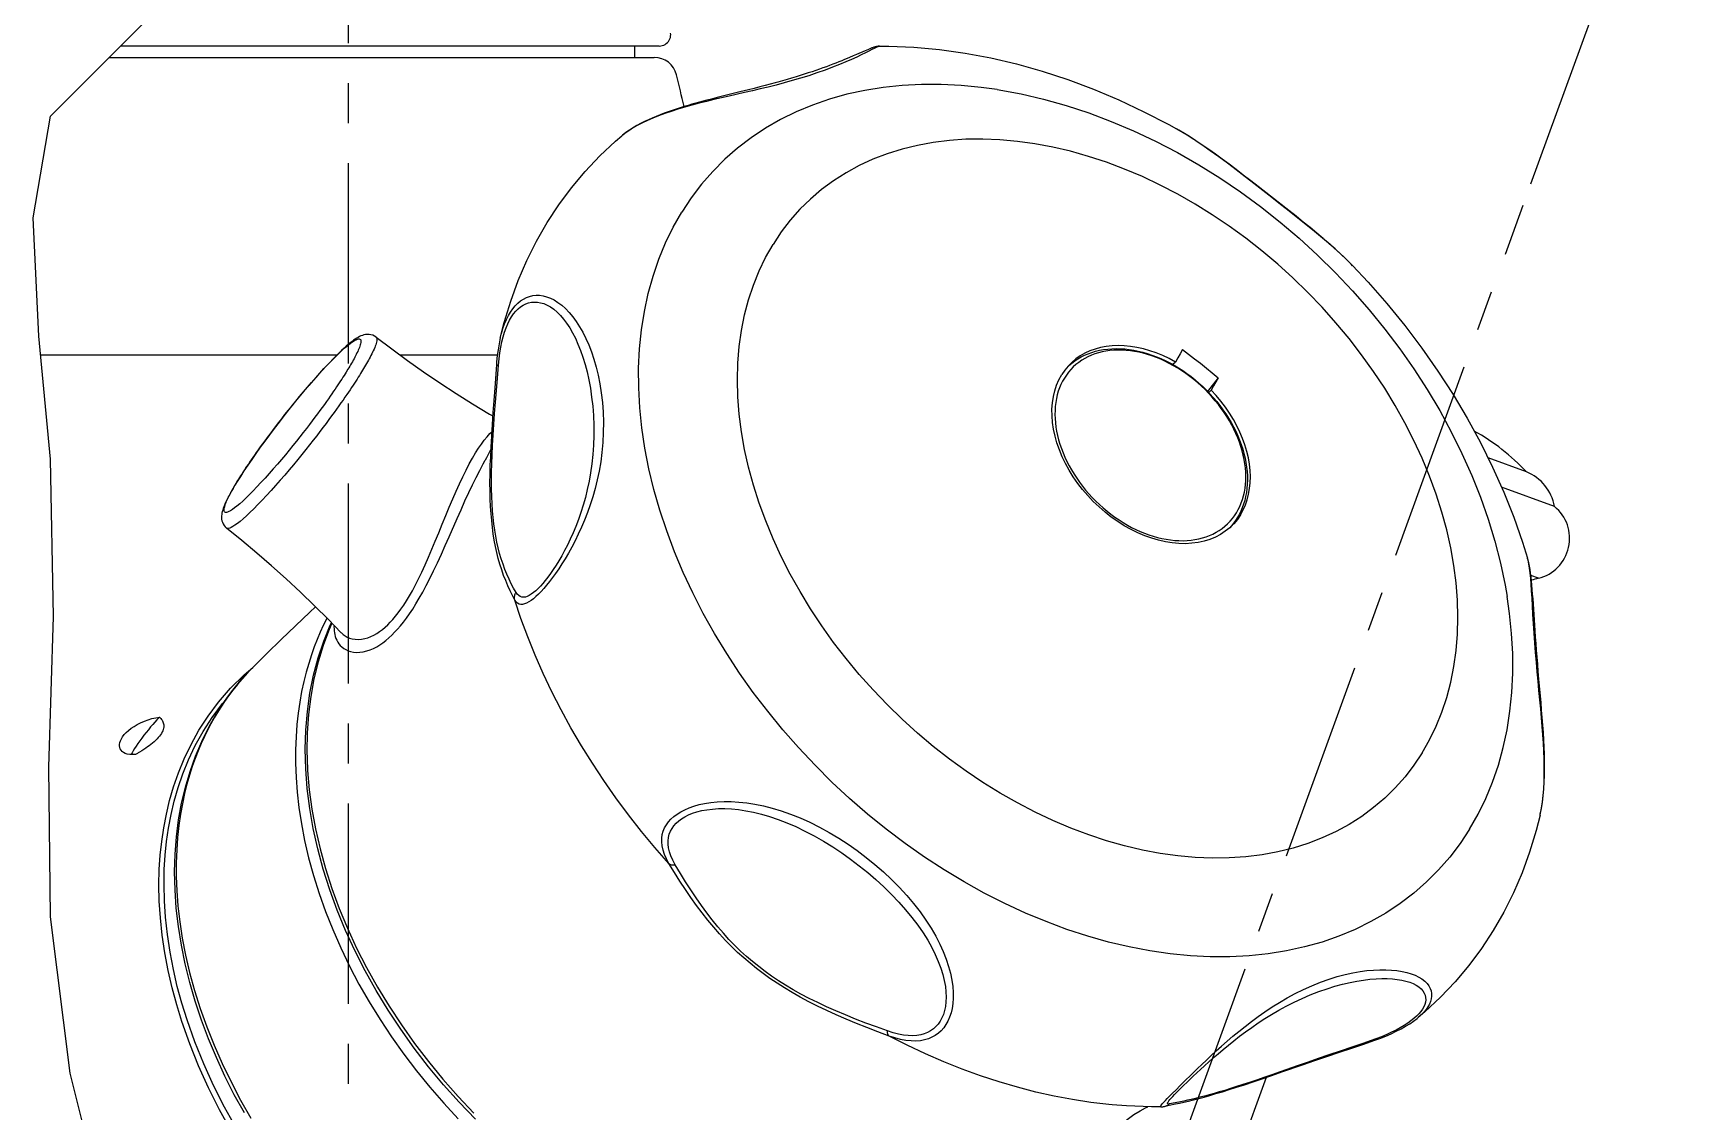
# Model space of a CAD drawing. Extents: x 30 to 624, y 450 to 870.
# Drawn here: x 511 to 583.3, y 635.8 to 683 of the extents above; entities that cross this region are included whole.
import ezdxf

# ---------------------------------------------------------------- set-up
doc = ezdxf.new("R2010")
doc.units = 0
doc.header["$LTSCALE"] = 7
doc.header["$MEASUREMENT"] = 0
doc.linetypes.add('CENTER', pattern=[2, 1.25, -0.25, 0.25, -0.25])
doc.layers.get('0').update_dxf_attribs({"color": 2, "linetype": 'CONTINUOUS'})
for name, color, linetype in [('CL', 1, 'CENTER'), ('D', 2, 'CONTINUOUS'), ('DIM', 2, 'CONTINUOUS')]:
    doc.layers.add(name, color=color, linetype=linetype)

msp = doc.modelspace()

# ---------------------------------------------------------------- linework, layer by layer
at = {"color": 7, "linetype": 'Continuous'}
for p, q in [((538.407, 682.397), (514.849, 682.397)), ((537.319, 682.397), (537.319, 681.897)), ((514.35, 681.897), (538.186, 681.897)), ((545.994, 681.599), (545.856, 681.546)), ((546.128, 681.651), (545.994, 681.599)), ((546.257, 681.702), (546.128, 681.651)), ((546.382, 681.752), (546.257, 681.702)), ((546.502, 681.801), (546.382, 681.752)), ((546.617, 681.849), (546.502, 681.801)), ((546.728, 681.895), (546.617, 681.849)), ((546.885, 681.962), (546.728, 681.895)), ((547.032, 682.025), (546.885, 681.962)), ((547.409, 682.19), (547.032, 682.025)), ((547.481, 682.221), (547.409, 682.19)), ((544.748, 681.161), (544.569, 681.104)), ((544.921, 681.217), (544.748, 681.161)), ((545.09, 681.273), (544.921, 681.217)), ((545.253, 681.329), (545.09, 681.273)), ((545.411, 681.384), (545.253, 681.329)), ((545.564, 681.439), (545.411, 681.384)), ((545.712, 681.493), (545.564, 681.439)), ((545.856, 681.546), (545.712, 681.493)), ((541.232, 680.216), (540.938, 680.142)), ((542.561, 680.546), (542.313, 680.484)), ((542.802, 680.607), (542.561, 680.546)), ((543.035, 680.668), (542.802, 680.607)), ((543.26, 680.727), (543.035, 680.668)), ((543.479, 680.786), (543.26, 680.727)), ((561.034, 678.766), (561.018, 678.774)), ((561.123, 678.715), (561.019, 678.774)), ((536.783, 678.483), (536.775, 678.476)), ((568.72, 672.796), (568.598, 672.921)), ((568.725, 672.792), (568.72, 672.796)), ((531.451, 669.627), (531.453, 669.635)), ((531.52, 669.469), (531.576, 669.687)), ((511.355, 668.897), (524.322, 668.897)), ((527.058, 668.897), (531.326, 668.897)), ((531.294, 668.591), (531.284, 668.464)), ((560.977, 668.58), (560.865, 668.467)), ((561.08, 668.762), (560.977, 668.58)), ((561.181, 668.942), (561.08, 668.762)), ((561.28, 669.121), (561.181, 668.942)), ((556.315, 668.431), (556.439, 668.535)), ((562.844, 667.896), (562.382, 667.296)), ((562.844, 667.896), (562.745, 667.718)), ((562.541, 667.355), (562.432, 667.245)), ((562.644, 667.537), (562.541, 667.355)), ((562.745, 667.718), (562.644, 667.537)), ((530.848, 664.387), (530.798, 664.295)), ((530.798, 664.295), (530.803, 664.304)), ((531.012, 664.067), (531.018, 664.276)), ((576.324, 663.776), (574.649, 664.385)), ((520.088, 663.582), (519.945, 663.353)), ((519.945, 663.353), (519.851, 663.198)), ((577.55, 662.265), (575.24, 663.106)), ((563.825, 661.905), (563.684, 661.699)), ((576.378, 659.996), (576.378, 659.997)), ((576.847, 659.123), (576.521, 659.242)), ((576.689, 657.079), (576.627, 658.014)), ((524.484, 656.757), (524.486, 656.755)), ((520.408, 654.991), (520.175, 654.735)), ((520.417, 655), (520.408, 654.991)), ((520.632, 655.221), (520.417, 655)), ((519.048, 653.212), (519.201, 653.455)), ((516.536, 653.036), (516.553, 653.052)), ((519.083, 653.257), (518.939, 653.016)), ((576.919, 648.773), (576.928, 648.813)), ((571.519, 639.978), (571.404, 639.875)), ((571.62, 640.081), (571.519, 639.978)), ((571.543, 639.881), (571.604, 639.931)), ((571.604, 639.931), (571.595, 639.924)), ((571.724, 640.039), (571.604, 639.931)), ((569.216, 638.759), (569.378, 638.813)), ((546.644, 586.975), (564.964, 637.31)), ((558.209, 636.105), (558.209, 636.105)), ((560.81, 636.163), (560.705, 636.142)), ((560.504, 636.036), (560.504, 636.037))]:
    msp.add_line(p, q, dxfattribs=at)
for points in [[(538.408, 682.397), (538.473, 682.401), (538.537, 682.414), (538.599, 682.435), (538.657, 682.464), (538.711, 682.5), (538.761, 682.543), (538.804, 682.592), (538.84, 682.646), (538.869, 682.704), (538.89, 682.766), (538.903, 682.83), (538.908, 682.895), (538.903, 682.963)], [(548.035, 682.386), (548.01, 682.382), (547.962, 682.365), (547.896, 682.335), (547.808, 682.293), (547.699, 682.239), (547.569, 682.173), (547.416, 682.097), (547.24, 682.011), (547.041, 681.916), (546.817, 681.814), (546.564, 681.704), (546.286, 681.586), (545.985, 681.466), (545.654, 681.344), (545.299, 681.219), (544.943, 681.098), (544.585, 680.987), (544.223, 680.882), (543.866, 680.783), (543.514, 680.69), (543.164, 680.603), (542.818, 680.519), (542.475, 680.438), (542.134, 680.36), (541.46, 680.207)], [(548.034, 682.386), (548.015, 682.386), (547.973, 682.383), (547.936, 682.378), (547.902, 682.372), (547.87, 682.365), (547.842, 682.357), (547.813, 682.349), (547.786, 682.34), (547.758, 682.331), (547.73, 682.321), (547.702, 682.311), (547.673, 682.3), (547.644, 682.288), (547.613, 682.276), (547.582, 682.263), (547.549, 682.25), (547.481, 682.221)], [(548.034, 682.386), (548.439, 682.385), (549.537, 682.343), (550.655, 682.244), (551.779, 682.09), (552.904, 681.881), (554.029, 681.619), (555.154, 681.303), (556.276, 680.935), (557.393, 680.515), (558.501, 680.045), (559.599, 679.526), (560.684, 678.96), (561.018, 678.774)], [(543.795, 680.874), (543.586, 680.815), (543.479, 680.786)], [(544.194, 680.989), (543.997, 680.932), (543.897, 680.903), (543.795, 680.874)], [(544.569, 681.104), (544.384, 681.047), (544.29, 681.018), (544.194, 680.989)], [(541.46, 680.207), (541.126, 680.13), (540.797, 680.053), (540.472, 679.974), (540.151, 679.893), (539.835, 679.81), (539.522, 679.723), (539.216, 679.633), (538.922, 679.539), (538.643, 679.444), (538.376, 679.346), (538.126, 679.246), (537.892, 679.145), (537.675, 679.042), (537.472, 678.938), (537.284, 678.832), (537.111, 678.724), (536.952, 678.614), (536.807, 678.502), (536.783, 678.483)], [(540.938, 680.142), (540.787, 680.104), (540.634, 680.065), (540.479, 680.024), (540.32, 679.982), (540.16, 679.939), (539.997, 679.894), (539.831, 679.847), (539.664, 679.798), (539.494, 679.748), (539.323, 679.695), (539.15, 679.64), (538.976, 679.582), (538.801, 679.522), (538.626, 679.458), (538.45, 679.392), (538.275, 679.322), (538.101, 679.249), (537.929, 679.172), (537.757, 679.092), (537.589, 679.006), (537.424, 678.917), (537.261, 678.821), (537.103, 678.72), (536.95, 678.613), (536.803, 678.499)], [(553.175, 680.491), (552.486, 680.587), (551.602, 680.673), (550.73, 680.716), (549.872, 680.716), (549.028, 680.673), (548.202, 680.587), (547.395, 680.458), (546.608, 680.286), (545.845, 680.072), (545.106, 679.816), (544.392, 679.519), (543.707, 679.182), (543.051, 678.804), (542.425, 678.388), (541.832, 677.934), (541.272, 677.444), (540.747, 676.917), (540.258, 676.356), (539.805, 675.761), (539.391, 675.135)], [(542.313, 680.484), (541.924, 680.387), (541.232, 680.216)], [(553.175, 680.491), (554.224, 680.299), (555.213, 680.069), (556.202, 679.792), (557.189, 679.47), (558.17, 679.102), (559.144, 678.69), (560.11, 678.235), (561.064, 677.737), (562.002, 677.201), (562.92, 676.628), (563.818, 676.02), (564.695, 675.377), (565.552, 674.7), (566.385, 673.99), (567.193, 673.25), (567.973, 672.482), (568.723, 671.686), (569.444, 670.867), (570.132, 670.023), (570.786, 669.158), (571.405, 668.275), (571.987, 667.374), (572.532, 666.458), (573.038, 665.528), (573.505, 664.582), (573.932, 663.625), (574.314, 662.665), (574.652, 661.704), (574.944, 660.743), (575.192, 659.781), (575.395, 658.821), (575.482, 658.329)], [(568.725, 672.792), (568.664, 672.854), (568.44, 673.077), (568.204, 673.302), (567.957, 673.527), (567.7, 673.754), (567.432, 673.984), (567.154, 674.218), (566.865, 674.457), (566.565, 674.701), (566.253, 674.952), (565.93, 675.209), (565.603, 675.468), (565.269, 675.731), (564.93, 675.995), (564.596, 676.255), (564.268, 676.509), (563.944, 676.757), (563.627, 676.997), (563.32, 677.228), (563.021, 677.449), (562.726, 677.662), (562.436, 677.868), (562.152, 678.064), (561.869, 678.253), (561.589, 678.434), (561.31, 678.605), (561.034, 678.766)], [(561.781, 678.308), (561.446, 678.522), (561.123, 678.715)], [(533.503, 674.678), (534.012, 675.455), (534.567, 676.201), (535.166, 676.915), (535.809, 677.593), (536.494, 678.235), (536.775, 678.476)], [(571.766, 651.495), (572.089, 652.063), (572.376, 652.657), (572.626, 653.276), (572.839, 653.918), (573.013, 654.582), (573.15, 655.265), (573.247, 655.967), (573.306, 656.685), (573.325, 657.418), (573.306, 658.164), (573.247, 658.922), (573.149, 659.688), (573.012, 660.461), (572.837, 661.24), (572.625, 662.022), (572.374, 662.806), (572.087, 663.589), (571.764, 664.37), (571.406, 665.146), (571.013, 665.916), (570.587, 666.678), (570.128, 667.43), (569.638, 668.17), (569.118, 668.896), (568.57, 669.606), (567.994, 670.299), (567.392, 670.973), (566.766, 671.626), (566.117, 672.256), (565.447, 672.863), (564.757, 673.444), (564.049, 673.998), (563.325, 674.524), (562.587, 675.02), (561.837, 675.486), (561.075, 675.919), (560.306, 676.319), (559.529, 676.686), (558.747, 677.017), (557.963, 677.312), (557.177, 677.571), (556.393, 677.793), (555.611, 677.977), (554.835, 678.122), (554.065, 678.229), (553.304, 678.298), (552.553, 678.327), (551.815, 678.317), (551.092, 678.268), (550.384, 678.181), (549.694, 678.054), (549.024, 677.889), (548.375, 677.687), (547.749, 677.446), (547.148, 677.169), (546.572, 676.856), (546.024, 676.507), (545.504, 676.123), (545.014, 675.706), (544.556, 675.257), (544.13, 674.776), (543.737, 674.265), (543.379, 673.724)], [(568.598, 672.921), (568.338, 673.174), (568.051, 673.438), (567.74, 673.712), (567.412, 673.992), (567.064, 674.28), (566.7, 674.576), (566.329, 674.873), (565.953, 675.171), (565.57, 675.473), (565.186, 675.775), (564.799, 676.077), (564.41, 676.38), (564.022, 676.679), (563.635, 676.976), (563.246, 677.27), (562.867, 677.551), (562.496, 677.819), (562.132, 678.073), (561.781, 678.308)], [(551.734, 645.85), (550.86, 646.377), (549.999, 646.938), (549.154, 647.532), (548.325, 648.159), (547.514, 648.816), (546.725, 649.502), (545.958, 650.216), (545.215, 650.955), (544.498, 651.719), (543.808, 652.505), (543.147, 653.312), (542.517, 654.138), (541.919, 654.981), (541.354, 655.839), (540.823, 656.71), (540.329, 657.592), (539.871, 658.484), (539.451, 659.382), (539.07, 660.286), (538.729, 661.193), (538.428, 662.101), (538.169, 663.008), (537.951, 663.911), (537.776, 664.81), (537.643, 665.701), (537.553, 666.584), (537.507, 667.455), (537.504, 668.313), (537.544, 669.156), (537.627, 669.981), (537.753, 670.788), (537.922, 671.575), (538.134, 672.338), (538.387, 673.078), (538.681, 673.792), (539.016, 674.478), (539.391, 675.135)], [(531.451, 669.627), (531.623, 670.31), (531.907, 671.244), (532.238, 672.15), (532.615, 673.025), (533.037, 673.868), (533.503, 674.678)], [(543.058, 661.631), (542.771, 662.414), (542.521, 663.198), (542.308, 663.98), (542.133, 664.759), (541.997, 665.532), (541.899, 666.298), (541.84, 667.055), (541.82, 667.801), (541.84, 668.534), (541.898, 669.253), (541.996, 669.955), (542.132, 670.638), (542.307, 671.302), (542.519, 671.944), (542.769, 672.563), (543.056, 673.157), (543.379, 673.724)], [(568.72, 672.796), (569.402, 672.07), (570.222, 671.136), (571.005, 670.176), (571.751, 669.192), (572.456, 668.186), (573.119, 667.161), (573.739, 666.118), (574.315, 665.059), (574.848, 663.983), (575.334, 662.894), (575.77, 661.801), (576.155, 660.707), (576.378, 659.997)], [(531.5, 669.82), (531.566, 670.041), (531.639, 670.245), (531.719, 670.434), (531.807, 670.607), (531.901, 670.767), (532.003, 670.911), (532.11, 671.04), (532.224, 671.154), (532.343, 671.252), (532.468, 671.334), (532.598, 671.401), (532.733, 671.451), (532.873, 671.484), (533.017, 671.5), (533.167, 671.499), (533.321, 671.478), (533.48, 671.437), (533.644, 671.377), (533.809, 671.294), (533.976, 671.189), (534.144, 671.061), (534.308, 670.913), (534.468, 670.746), (534.624, 670.559), (534.774, 670.352), (534.92, 670.125), (535.06, 669.879), (535.192, 669.614), (535.318, 669.329), (535.436, 669.025), (535.544, 668.703), (535.642, 668.361), (535.731, 668.001), (535.806, 667.625), (535.868, 667.229), (535.917, 666.815), (535.949, 666.391), (535.961, 665.951), (535.957, 665.498), (535.938, 665.055), (535.899, 664.63), (535.843, 664.213), (535.775, 663.81), (535.695, 663.422), (535.601, 663.047)], [(531.576, 669.687), (531.638, 669.89), (531.705, 670.078), (531.779, 670.251), (531.859, 670.409), (531.945, 670.555), (532.037, 670.686), (532.134, 670.802), (532.236, 670.905), (532.343, 670.993), (532.455, 671.065), (532.571, 671.123), (532.691, 671.166), (532.815, 671.193), (532.944, 671.204), (533.076, 671.199), (533.212, 671.175), (533.353, 671.133), (533.497, 671.071), (533.642, 670.989), (533.788, 670.885), (533.935, 670.761), (534.079, 670.617), (534.219, 670.455), (534.355, 670.273), (534.487, 670.073), (534.614, 669.854), (534.735, 669.616), (534.851, 669.36), (534.961, 669.084), (535.064, 668.79), (535.159, 668.478), (535.246, 668.148), (535.324, 667.8), (535.391, 667.434), (535.448, 667.05), (535.493, 666.65), (535.524, 666.238), (535.54, 665.81), (535.541, 665.372), (535.527, 664.944), (535.498, 664.532)], [(520.066, 663.535), (520.112, 663.608), (520.16, 663.683), (520.21, 663.76), (520.262, 663.841), (520.317, 663.924), (520.375, 664.011), (520.436, 664.102), (520.5, 664.197), (520.568, 664.297), (520.64, 664.401), (520.716, 664.51), (520.796, 664.624), (520.881, 664.743), (520.971, 664.869), (521.065, 665), (521.166, 665.138), (521.272, 665.282), (521.384, 665.432), (521.502, 665.589), (521.626, 665.753), (521.757, 665.923), (521.894, 666.1), (522.038, 666.283), (522.189, 666.473), (522.345, 666.667), (522.507, 666.866), (522.675, 667.069), (522.847, 667.274), (523.023, 667.481), (523.203, 667.689), (523.383, 667.893), (523.563, 668.094), (523.743, 668.29), (523.918, 668.476), (524.086, 668.65), (524.248, 668.814), (524.401, 668.963), (524.543, 669.095), (524.674, 669.213), (524.794, 669.314), (524.9, 669.398), (524.993, 669.465), (525.075, 669.518), (525.145, 669.556), (525.202, 669.58), (525.25, 669.593), (525.288, 669.594), (525.317, 669.585), (525.338, 669.568), (525.351, 669.543), (525.357, 669.51), (525.358, 669.472), (525.354, 669.43), (525.344, 669.382), (525.33, 669.331), (525.313, 669.278), (525.293, 669.221), (525.27, 669.162), (525.244, 669.103), (525.217, 669.041), (525.187, 668.979), (525.156, 668.916), (525.124, 668.852), (525.091, 668.788), (525.056, 668.724), (525.021, 668.659), (524.985, 668.594), (524.948, 668.529), (524.91, 668.464), (524.871, 668.399), (524.832, 668.333), (524.792, 668.266)], [(526.021, 669.67), (525.951, 669.716), (525.876, 669.751), (525.798, 669.774), (525.718, 669.786), (525.638, 669.788), (525.562, 669.78), (525.492, 669.766), (525.426, 669.745), (525.362, 669.72), (525.3, 669.691), (525.238, 669.658), (525.175, 669.62), (525.11, 669.577), (525.041, 669.529), (524.969, 669.475), (524.891, 669.413), (524.807, 669.344), (524.717, 669.266), (524.619, 669.179), (524.513, 669.081), (524.399, 668.972), (524.274, 668.85), (524.14, 668.715), (523.995, 668.565), (523.837, 668.398), (523.668, 668.215), (523.486, 668.015), (523.289, 667.793), (523.08, 667.552), (522.866, 667.302), (522.649, 667.043), (522.43, 666.777), (522.211, 666.506), (521.993, 666.232), (521.778, 665.955), (521.565, 665.678), (521.356, 665.401), (521.153, 665.126), (520.955, 664.854), (520.765, 664.587), (520.582, 664.325), (520.408, 664.069), (520.243, 663.821), (520.088, 663.582)], [(526.021, 669.67), (526.035, 669.657), (526.049, 669.629), (526.056, 669.594), (526.057, 669.552), (526.052, 669.504), (526.042, 669.452), (526.027, 669.396), (526.008, 669.336), (525.985, 669.274), (525.96, 669.209), (525.931, 669.143), (525.901, 669.075), (525.868, 669.007), (525.834, 668.937), (525.799, 668.867), (525.762, 668.796), (525.724, 668.725), (525.685, 668.654), (525.645, 668.582), (525.604, 668.51), (525.562, 668.439), (525.52, 668.366), (525.476, 668.293), (525.432, 668.22), (525.387, 668.146)], [(526.021, 669.67), (526.705, 669.154), (527.396, 668.65), (528.096, 668.157), (528.805, 667.676), (529.521, 667.207), (530.245, 666.75), (530.976, 666.306), (531.12, 666.221)], [(531.453, 669.635), (531.398, 669.37), (531.355, 669.118), (531.321, 668.858), (531.294, 668.591)], [(531.37, 668.437), (531.397, 668.718), (531.431, 668.984), (531.472, 669.235), (531.52, 669.469)], [(560.977, 668.58), (560.7, 668.728), (560.421, 668.86), (560.139, 668.975), (559.856, 669.073), (559.573, 669.154), (559.292, 669.217), (559.014, 669.262), (558.739, 669.289), (558.469, 669.297), (558.206, 669.287), (557.949, 669.259), (557.701, 669.212), (557.463, 669.148), (557.235, 669.065), (557.018, 668.965), (556.814, 668.849), (556.622, 668.715), (556.445, 668.566), (556.368, 668.491)], [(560.707, 668.519), (560.519, 668.612), (560.331, 668.698), (560.141, 668.775), (559.951, 668.845), (559.761, 668.906), (559.571, 668.96), (559.381, 669.005), (559.193, 669.041), (559.006, 669.069), (558.821, 669.089), (558.639, 669.099), (558.458, 669.102), (558.281, 669.095), (558.106, 669.08), (557.936, 669.056), (557.77, 669.024), (557.608, 668.983), (557.451, 668.934), (557.299, 668.876), (557.152, 668.811), (557.011, 668.737), (556.876, 668.655), (556.747, 668.566), (556.625, 668.469), (556.51, 668.365), (556.402, 668.254), (556.301, 668.137), (556.207, 668.012), (556.121, 667.881)], [(556.439, 668.535), (556.57, 668.633), (556.708, 668.722), (556.853, 668.805), (557.003, 668.879), (557.159, 668.945), (557.32, 669.002), (557.487, 669.052), (557.658, 669.092), (557.834, 669.124), (558.014, 669.147), (558.198, 669.161), (558.384, 669.166), (558.573, 669.162), (558.765, 669.15), (558.958, 669.128), (559.154, 669.097), (559.351, 669.057), (559.549, 669.009), (559.747, 668.952), (559.945, 668.886), (560.142, 668.812), (560.339, 668.73), (560.534, 668.64), (560.728, 668.542), (560.919, 668.436)], [(561.28, 669.121), (561.547, 668.925), (561.811, 668.726), (562.073, 668.524), (562.333, 668.318), (562.589, 668.109), (562.844, 667.896)], [(524.792, 668.266), (524.709, 668.132), (524.665, 668.061), (524.619, 667.989), (524.571, 667.914), (524.522, 667.837), (524.469, 667.756), (524.414, 667.672), (524.356, 667.585), (524.295, 667.494), (524.231, 667.399), (524.163, 667.3), (524.091, 667.196), (524.015, 667.087), (523.935, 666.973), (523.851, 666.853), (523.761, 666.728), (523.666, 666.596), (523.565, 666.459), (523.459, 666.315), (523.347, 666.165), (523.229, 666.008), (523.105, 665.844), (522.974, 665.673), (522.837, 665.497), (522.693, 665.313), (522.542, 665.124), (522.386, 664.93), (522.224, 664.731), (522.056, 664.528), (521.884, 664.323), (521.708, 664.116), (521.528, 663.908), (521.348, 663.703), (521.168, 663.503), (520.988, 663.307), (520.814, 663.121), (520.645, 662.946), (520.483, 662.783), (520.33, 662.634), (520.189, 662.501), (520.057, 662.384), (519.938, 662.283), (519.832, 662.199), (519.738, 662.131), (519.656, 662.078), (519.587, 662.04), (519.529, 662.016), (519.481, 662.004), (519.443, 662.002), (519.414, 662.012), (519.393, 662.029), (519.38, 662.054), (519.374, 662.086), (519.373, 662.124), (519.377, 662.167), (519.387, 662.215), (519.401, 662.265), (519.418, 662.319), (519.438, 662.376), (519.461, 662.434), (519.487, 662.494), (519.515, 662.556), (519.544, 662.618), (519.575, 662.681), (519.607, 662.744), (519.641, 662.809), (519.675, 662.873), (519.71, 662.937), (519.747, 663.002), (519.784, 663.067), (519.821, 663.132), (519.86, 663.198)], [(525.387, 668.146), (525.34, 668.071), (525.292, 667.994), (525.241, 667.913), (525.188, 667.831), (525.133, 667.745), (525.076, 667.656), (525.015, 667.564), (524.951, 667.468), (524.884, 667.367), (524.813, 667.262), (524.738, 667.153), (524.658, 667.038), (524.575, 666.918), (524.486, 666.792), (524.392, 666.659), (524.293, 666.521), (524.189, 666.376), (524.078, 666.224), (523.96, 666.065), (523.837, 665.899), (523.706, 665.726), (523.569, 665.545), (523.425, 665.357), (523.273, 665.162), (523.114, 664.959), (522.948, 664.751), (522.775, 664.536), (522.596, 664.316), (522.411, 664.092), (522.221, 663.866), (522.026, 663.637), (521.828, 663.408), (521.629, 663.182), (521.43, 662.96), (521.232, 662.744), (521.039, 662.539), (520.853, 662.345), (520.674, 662.165), (520.506, 662.001), (520.349, 661.854), (520.204, 661.724), (520.072, 661.613), (519.955, 661.521), (519.851, 661.446), (519.761, 661.388), (519.685, 661.346), (519.621, 661.319), (519.568, 661.305), (519.526, 661.304), (519.494, 661.314), (519.483, 661.321)], [(531.284, 668.464), (531.208, 667.451), (531.168, 666.902), (531.13, 666.368), (531.096, 665.85), (531.066, 665.344), (531.04, 664.852), (531.021, 664.374), (531.017, 664.271)], [(531.083, 664.127), (531.098, 664.529), (531.117, 664.95), (531.142, 665.389), (531.171, 665.848), (531.205, 666.326), (531.242, 666.824), (531.282, 667.342), (531.325, 667.88), (531.37, 668.437)], [(531.284, 668.464), (531.284, 668.463), (531.286, 668.459), (531.292, 668.456), (531.302, 668.452), (531.314, 668.449), (531.33, 668.445), (531.348, 668.441), (531.37, 668.437)], [(563.462, 661.443), (563.348, 661.336), (563.155, 661.18), (562.945, 661.043), (562.721, 660.925), (562.484, 660.826), (562.233, 660.748), (561.972, 660.691), (561.7, 660.654), (561.42, 660.638), (561.132, 660.643), (560.839, 660.669), (560.541, 660.717), (560.24, 660.785), (559.937, 660.873), (559.634, 660.981), (559.333, 661.109), (559.034, 661.256), (558.74, 661.42), (558.452, 661.602), (558.17, 661.8), (557.897, 662.014), (557.634, 662.242), (557.382, 662.484), (557.143, 662.737), (556.916, 663.002), (556.705, 663.275), (556.509, 663.558), (556.33, 663.847), (556.168, 664.141), (556.024, 664.44), (555.9, 664.741), (555.795, 665.043), (555.71, 665.345), (555.645, 665.645), (555.601, 665.941), (555.579, 666.233), (555.577, 666.519), (555.597, 666.797), (555.637, 667.067), (555.699, 667.326), (555.781, 667.573), (555.883, 667.808), (556.005, 668.029)], [(556.121, 667.881), (556.042, 667.745), (555.972, 667.602), (555.909, 667.454), (555.855, 667.301), (555.809, 667.142), (555.772, 666.979), (555.743, 666.812), (555.723, 666.641), (555.711, 666.466), (555.708, 666.287), (555.713, 666.106), (555.727, 665.923), (555.75, 665.738), (555.781, 665.551), (555.821, 665.364), (555.869, 665.175), (555.926, 664.985), (555.99, 664.796), (556.063, 664.607), (556.144, 664.418), (556.232, 664.231), (556.328, 664.045), (556.431, 663.861), (556.541, 663.679), (556.659, 663.5), (556.783, 663.323), (556.913, 663.15), (557.05, 662.98), (557.193, 662.814), (557.342, 662.653), (557.495, 662.497), (557.653, 662.346), (557.816, 662.2), (557.984, 662.059), (558.156, 661.925), (558.331, 661.796), (558.509, 661.675), (558.69, 661.56), (558.873, 661.453), (559.059, 661.352), (559.247, 661.259), (559.435, 661.173), (559.625, 661.096), (559.815, 661.026), (560.005, 660.964), (560.195, 660.911), (560.385, 660.866), (560.573, 660.829), (560.76, 660.801), (560.945, 660.782), (561.127, 660.771), (561.308, 660.769), (561.485, 660.776), (561.659, 660.791), (561.83, 660.815), (561.996, 660.847), (562.158, 660.888), (562.315, 660.937), (562.467, 660.994), (562.614, 661.06), (562.755, 661.134), (562.89, 661.215), (563.019, 661.305), (563.141, 661.401), (563.256, 661.505), (563.364, 661.616), (563.465, 661.734), (563.559, 661.858), (563.645, 661.989)], [(556.368, 668.491), (556.283, 668.401), (556.136, 668.222), (556.005, 668.029)], [(563.645, 661.989), (563.724, 662.126), (563.794, 662.269), (563.856, 662.417), (563.911, 662.57), (563.956, 662.728), (563.994, 662.891), (564.023, 663.059), (564.043, 663.23), (564.055, 663.405), (564.058, 663.583), (564.053, 663.764), (564.039, 663.948), (564.016, 664.133), (563.985, 664.319), (563.945, 664.507), (563.897, 664.696), (563.84, 664.885), (563.776, 665.075), (563.703, 665.264), (563.622, 665.452), (563.534, 665.64), (563.438, 665.826), (563.335, 666.01), (563.224, 666.192), (563.107, 666.371), (562.983, 666.547), (562.853, 666.721), (562.716, 666.89), (562.573, 667.056), (562.424, 667.218), (562.271, 667.374), (562.113, 667.525), (561.95, 667.671), (561.782, 667.811), (561.61, 667.946), (561.435, 668.074), (561.257, 668.196), (561.076, 668.31), (560.893, 668.418), (560.707, 668.519)], [(560.919, 668.436), (561.108, 668.323), (561.295, 668.203), (561.477, 668.076), (561.657, 667.943), (561.832, 667.803), (562.003, 667.658), (562.169, 667.506), (562.331, 667.349), (562.487, 667.187), (562.638, 667.02), (562.783, 666.849), (562.922, 666.673), (563.054, 666.494), (563.18, 666.311), (563.299, 666.125), (563.41, 665.937), (563.514, 665.746), (563.611, 665.554), (563.7, 665.359), (563.781, 665.163), (563.853, 664.967), (563.917, 664.771), (563.973, 664.574), (564.02, 664.378), (564.058, 664.183), (564.088, 663.989), (564.109, 663.797), (564.121, 663.607), (564.124, 663.419), (564.118, 663.234), (564.103, 663.052), (564.079, 662.874), (564.047, 662.701), (564.006, 662.531), (563.956, 662.367), (563.898, 662.207), (563.832, 662.052), (563.758, 661.904), (563.676, 661.761)], [(563.825, 661.905), (563.939, 662.112), (564.036, 662.33), (564.116, 662.559), (564.178, 662.799), (564.222, 663.048), (564.247, 663.305), (564.254, 663.569), (564.243, 663.839), (564.213, 664.113), (564.165, 664.392), (564.099, 664.673), (564.015, 664.955), (563.913, 665.237), (563.795, 665.518), (563.66, 665.797), (563.509, 666.072), (563.343, 666.343), (563.162, 666.607), (562.968, 666.865), (562.76, 667.114), (562.541, 667.355)], [(530.376, 664.611), (530.503, 664.81), (530.629, 664.995), (530.755, 665.164), (530.879, 665.316), (531, 665.452), (531.077, 665.528)], [(524.486, 656.755), (524.506, 656.735), (524.58, 656.669), (524.665, 656.609), (524.758, 656.557), (524.863, 656.513), (524.978, 656.48), (525.102, 656.46), (525.237, 656.454), (525.38, 656.464), (525.523, 656.489), (525.661, 656.528), (525.795, 656.58), (525.926, 656.642), (526.053, 656.714), (526.175, 656.795), (526.296, 656.884), (526.414, 656.982), (526.529, 657.087), (526.644, 657.203), (526.76, 657.329), (526.875, 657.464), (526.992, 657.613), (527.11, 657.775), (527.231, 657.95), (527.354, 658.143), (527.481, 658.354), (527.61, 658.582), (527.743, 658.832), (527.881, 659.105), (528.021, 659.398), (528.166, 659.711), (528.312, 660.043), (528.461, 660.392), (528.611, 660.751), (528.763, 661.119), (528.915, 661.495), (529.068, 661.866), (529.221, 662.232), (529.372, 662.592), (529.522, 662.936), (529.669, 663.26), (529.814, 663.567), (529.957, 663.857), (530.099, 664.127), (530.238, 664.379), (530.376, 664.611)], [(529.218, 660.944), (529.565, 661.736), (529.736, 662.123), (529.907, 662.504), (530.074, 662.868), (530.237, 663.212), (530.397, 663.538), (530.553, 663.844), (530.706, 664.131), (530.798, 664.295)], [(531.038, 664.799), (531.019, 664.748), (530.95, 664.589), (530.848, 664.387)], [(535.498, 664.532), (535.455, 664.129), (535.4, 663.741), (535.334, 663.368), (535.258, 663.008), (535.173, 662.661), (535.079, 662.326), (534.977, 662.002), (534.869, 661.692), (534.755, 661.394), (534.636, 661.108), (534.514, 660.836), (534.39, 660.578), (534.264, 660.333), (534.138, 660.104), (534.014, 659.89), (533.891, 659.692), (533.77, 659.507), (533.651, 659.336), (533.535, 659.179), (533.422, 659.034), (533.312, 658.902), (533.206, 658.783), (533.102, 658.677), (533.001, 658.582), (532.904, 658.5), (532.81, 658.431), (532.719, 658.375), (532.632, 658.333), (532.549, 658.306), (532.47, 658.295), (532.394, 658.3), (532.323, 658.324), (532.258, 658.367), (532.198, 658.429), (532.141, 658.51)], [(519.98, 663.397), (520.022, 663.465), (520.066, 663.535)], [(532.088, 658.171), (531.983, 658.375), (531.881, 658.583), (531.783, 658.799), (531.689, 659.022), (531.599, 659.253), (531.515, 659.491), (531.437, 659.738), (531.365, 659.993), (531.3, 660.253), (531.242, 660.518), (531.191, 660.789), (531.147, 661.067), (531.108, 661.351), (531.076, 661.644), (531.05, 661.948), (531.03, 662.264), (531.015, 662.591), (531.005, 662.935), (531.002, 663.295), (531.004, 663.672), (531.012, 664.067)], [(532.141, 658.51), (532.036, 658.695), (531.935, 658.889), (531.838, 659.09), (531.745, 659.298), (531.656, 659.514), (531.573, 659.737), (531.496, 659.97), (531.425, 660.21), (531.36, 660.457), (531.303, 660.708), (531.254, 660.966), (531.21, 661.231), (531.172, 661.504), (531.141, 661.784), (531.116, 662.077), (531.096, 662.381), (531.082, 662.697), (531.074, 663.029), (531.072, 663.378), (531.074, 663.743), (531.083, 664.127)], [(519.851, 663.198), (519.767, 663.055), (519.691, 662.923), (519.624, 662.801), (519.565, 662.69), (519.513, 662.587), (519.467, 662.492), (519.427, 662.405), (519.392, 662.323), (519.362, 662.247), (519.336, 662.176), (519.314, 662.108), (519.296, 662.042), (519.282, 661.978), (519.271, 661.914), (519.265, 661.849), (519.264, 661.782), (519.269, 661.714), (519.282, 661.643), (519.304, 661.571), (519.335, 661.501), (519.375, 661.436), (519.424, 661.375), (519.483, 661.321)], [(519.86, 663.198), (519.899, 663.264), (519.939, 663.33), (519.98, 663.397)], [(535.601, 663.047), (535.498, 662.685), (535.386, 662.334), (535.265, 661.995), (535.137, 661.667), (535.004, 661.353), (534.865, 661.051), (534.723, 660.762), (534.579, 660.487), (534.433, 660.227), (534.289, 659.981), (534.147, 659.752), (534.006, 659.539), (533.868, 659.339), (533.734, 659.153), (533.604, 658.983), (533.476, 658.825), (533.353, 658.681), (533.234, 658.549), (533.118, 658.431), (533.007, 658.325), (532.9, 658.232), (532.796, 658.154), (532.698, 658.088), (532.604, 658.037), (532.514, 658.002), (532.429, 657.983), (532.349, 657.981), (532.275, 657.999), (532.206, 658.037), (532.144, 658.094), (532.088, 658.171)], [(571.766, 651.495), (571.408, 650.955), (571.016, 650.444), (570.59, 649.963), (570.131, 649.513), (569.642, 649.096), (569.122, 648.713), (568.574, 648.364), (567.998, 648.051), (567.396, 647.774), (566.77, 647.533), (566.121, 647.33), (565.451, 647.166), (564.762, 647.039), (564.054, 646.951), (563.33, 646.903), (562.592, 646.893), (561.842, 646.922), (561.081, 646.99), (560.311, 647.098), (559.534, 647.243), (558.753, 647.427), (557.968, 647.649), (557.183, 647.908), (556.398, 648.203), (555.617, 648.534), (554.84, 648.901), (554.07, 649.301), (553.309, 649.734), (552.558, 650.2), (551.82, 650.696), (551.096, 651.222), (550.389, 651.776), (549.699, 652.357), (549.029, 652.964), (548.38, 653.594), (547.753, 654.247), (547.152, 654.921), (546.576, 655.614), (546.027, 656.324), (545.507, 657.05), (545.018, 657.79), (544.559, 658.542), (544.133, 659.304), (543.74, 660.074), (543.381, 660.85), (543.058, 661.631)], [(563.518, 661.532), (563.475, 661.477), (563.431, 661.424), (563.386, 661.372)], [(563.684, 661.699), (563.525, 661.509), (563.462, 661.443)], [(563.676, 661.761), (563.638, 661.702), (563.6, 661.644), (563.56, 661.587), (563.518, 661.532)], [(524.484, 656.757), (523.937, 657.318), (523.33, 657.921), (522.713, 658.514), (522.086, 659.097), (521.45, 659.669), (520.804, 660.23), (520.148, 660.781), (519.483, 661.321)], [(524.184, 657.065), (524.181, 656.996), (524.182, 656.913), (524.188, 656.829), (524.199, 656.745), (524.215, 656.661), (524.238, 656.578), (524.267, 656.495), (524.303, 656.414), (524.346, 656.336), (524.398, 656.261), (524.458, 656.188), (524.527, 656.121), (524.606, 656.06), (524.695, 656.004), (524.795, 655.958), (524.907, 655.922), (525.029, 655.896), (525.162, 655.884), (525.307, 655.89), (525.461, 655.911), (525.614, 655.946), (525.762, 655.996), (525.908, 656.06), (526.05, 656.133), (526.187, 656.216), (526.32, 656.308), (526.452, 656.409), (526.58, 656.517), (526.707, 656.634), (526.834, 656.762), (526.961, 656.899), (527.088, 657.047), (527.218, 657.208), (527.35, 657.383), (527.484, 657.572), (527.622, 657.779), (527.764, 658.005), (527.91, 658.25), (528.06, 658.516), (528.215, 658.807), (528.376, 659.119), (528.539, 659.451), (528.705, 659.804), (528.876, 660.174), (529.046, 660.554), (529.218, 660.944)], [(576.627, 658.014), (576.612, 658.228), (576.597, 658.434), (576.582, 658.633), (576.565, 658.823), (576.548, 659.006), (576.529, 659.181), (576.508, 659.347), (576.484, 659.506), (576.458, 659.657), (576.429, 659.8), (576.395, 659.936), (576.378, 659.996)], [(576.928, 648.813), (576.979, 649.065), (577.021, 649.333), (577.055, 649.616), (577.081, 649.915), (577.098, 650.229), (577.106, 650.551), (577.107, 650.88), (577.101, 651.217), (577.088, 651.563), (577.069, 651.917), (577.045, 652.28), (577.017, 652.65), (576.985, 653.029), (576.949, 653.416), (576.912, 653.81), (576.873, 654.211), (576.833, 654.62), (576.795, 655.034), (576.758, 655.454), (576.721, 655.881), (576.689, 656.304), (576.66, 656.728), (576.633, 657.15), (576.609, 657.548), (576.589, 657.915), (576.571, 658.257), (576.552, 658.573), (576.533, 658.861), (576.514, 659.122), (576.491, 659.358), (576.465, 659.57), (576.435, 659.757), (576.399, 659.92), (576.378, 659.996)], [(532.088, 658.171), (532.081, 658.209), (532.078, 658.247), (532.077, 658.286), (532.08, 658.324), (532.086, 658.363), (532.095, 658.401), (532.107, 658.438), (532.123, 658.474), (532.141, 658.51)], [(520.632, 655.221), (521.249, 655.834), (521.871, 656.441), (522.497, 657.043), (523.128, 657.64), (523.378, 657.873)], [(538.825, 646.648), (538.215, 647.347), (537.625, 648.06), (537.055, 648.787), (536.507, 649.526), (535.981, 650.276), (535.478, 651.037), (534.999, 651.806), (534.544, 652.585), (534.114, 653.37), (533.71, 654.161), (533.332, 654.958), (532.98, 655.758), (532.655, 656.561), (532.358, 657.366), (532.088, 658.171)], [(573.84, 648.159), (574.215, 648.816), (574.551, 649.502), (574.845, 650.216), (575.098, 650.955), (575.31, 651.719), (575.479, 652.505), (575.605, 653.312), (575.688, 654.138), (575.728, 654.981), (575.725, 655.839), (575.678, 656.71), (575.589, 657.592), (575.482, 658.329)], [(523.872, 657.382), (523.852, 657.343), (523.713, 657.062), (523.578, 656.767), (523.445, 656.454), (523.316, 656.123), (523.192, 655.774), (523.074, 655.406), (522.963, 655.016), (522.86, 654.606), (522.767, 654.172), (522.684, 653.715), (522.615, 653.234), (522.56, 652.726), (522.521, 652.192), (522.5, 651.63), (522.5, 651.041), (522.524, 650.421), (522.572, 649.773), (522.649, 649.096), (522.757, 648.389), (522.898, 647.655), (523.072, 646.903), (523.282, 646.133), (523.529, 645.348), (523.81, 644.556), (524.125, 643.762), (524.476, 642.965), (524.859, 642.172), (525.274, 641.383), (525.721, 640.601), (526.197, 639.829), (526.702, 639.069), (527.235, 638.322), (527.794, 637.59), (528.377, 636.874), (528.985, 636.176), (529.615, 635.496)], [(524.092, 657.159), (523.97, 656.888), (523.706, 656.191), (523.483, 655.469), (523.302, 654.724), (523.163, 653.958), (523.065, 653.173), (523.011, 652.37)], [(523.016, 653.305), (523.13, 654.105), (523.287, 654.884), (523.487, 655.641), (523.731, 656.373), (524.018, 657.079), (524.068, 657.184)], [(576.873, 654.709), (576.845, 655.043), (576.817, 655.367), (576.792, 655.68), (576.768, 655.985), (576.745, 656.277), (576.725, 656.555), (576.706, 656.822), (576.689, 657.079)], [(518.672, 653.096), (519.129, 653.708), (519.655, 654.314), (520.25, 654.902), (520.631, 655.223)], [(519.201, 653.455), (519.361, 653.693), (519.526, 653.926), (519.696, 654.154), (519.873, 654.378), (520.054, 654.596), (520.241, 654.81), (520.434, 655.018), (520.632, 655.221)], [(520.175, 654.735), (519.958, 654.481), (519.757, 654.23), (519.57, 653.981), (519.395, 653.736), (519.233, 653.494), (519.083, 653.257)], [(576.921, 648.781), (576.98, 649.072), (577.024, 649.346), (577.059, 649.628), (577.085, 649.916), (577.103, 650.209), (577.114, 650.508), (577.119, 650.811), (577.117, 651.119), (577.11, 651.43), (577.099, 651.744), (577.083, 652.062), (577.064, 652.383), (577.042, 652.707), (577.017, 653.034), (576.99, 653.365), (576.962, 653.7), (576.873, 654.709)], [(518.847, 653.039), (519.3, 653.643), (519.432, 653.794)], [(514.937, 651.537), (514.917, 651.554), (514.869, 651.606), (514.834, 651.663), (514.812, 651.725), (514.801, 651.792), (514.801, 651.862), (514.815, 651.938), (514.842, 652.02), (514.882, 652.106), (514.938, 652.196), (515.009, 652.288), (515.095, 652.381), (515.196, 652.474), (515.311, 652.565), (515.437, 652.651), (515.576, 652.734), (515.727, 652.811), (515.888, 652.881), (516.053, 652.942), (516.219, 652.992), (516.386, 653.03), (516.553, 653.052)], [(516.258, 652.735), (516.162, 652.623), (516.064, 652.505), (515.966, 652.383), (515.87, 652.259), (515.776, 652.135), (515.686, 652.013)], [(516.52, 653.019), (516.438, 652.935), (516.35, 652.84), (516.258, 652.735)], [(516.52, 653.019), (516.525, 653.025), (516.536, 653.036)], [(517.527, 639.747), (517.303, 640.476), (517.104, 641.218), (516.931, 641.971), (516.784, 642.742), (516.669, 643.521), (516.589, 644.279), (516.542, 645.009), (516.527, 645.716), (516.542, 646.391), (516.583, 647.022), (516.647, 647.621), (516.736, 648.218), (516.851, 648.813), (516.993, 649.403), (517.167, 650.004), (517.38, 650.618), (517.632, 651.236), (517.929, 651.859), (518.274, 652.48), (518.672, 653.096)], [(516.553, 653.052), (516.583, 653.021), (516.612, 652.989), (516.639, 652.956), (516.663, 652.922), (516.684, 652.885), (516.703, 652.847), (516.718, 652.807), (516.729, 652.765), (516.737, 652.721), (516.74, 652.674), (516.738, 652.624), (516.734, 652.598)], [(517.756, 639.818), (517.529, 640.541), (517.33, 641.274), (517.159, 642.016), (517.015, 642.779), (516.898, 643.551), (516.814, 644.301), (516.766, 645.023), (516.75, 645.723), (516.761, 646.392), (516.797, 647.018), (516.859, 647.612), (516.947, 648.202), (517.058, 648.792), (517.195, 649.378), (517.369, 649.971), (517.578, 650.579), (517.823, 651.194), (518.117, 651.809), (518.458, 652.424), (518.847, 653.039)], [(520.261, 635.746), (519.821, 636.546), (519.412, 637.354), (519.036, 638.168), (518.694, 638.987), (518.385, 639.809), (518.112, 640.632), (517.874, 641.454), (517.672, 642.274), (517.507, 643.09), (517.378, 643.901), (517.286, 644.705), (517.231, 645.5), (517.213, 646.285), (517.233, 647.058), (517.29, 647.816), (517.384, 648.56), (517.514, 649.286), (517.682, 649.994), (517.885, 650.682), (518.124, 651.35), (518.398, 651.995), (518.706, 652.616), (519.048, 653.212)], [(518.939, 653.016), (518.795, 652.76), (518.653, 652.49), (518.512, 652.205), (518.375, 651.905), (518.24, 651.587), (518.109, 651.251), (517.983, 650.897), (517.863, 650.523), (517.75, 650.127), (517.646, 649.71), (517.551, 649.269), (517.468, 648.804), (517.397, 648.314), (517.342, 647.798), (517.303, 647.255), (517.282, 646.685), (517.283, 646.085), (517.307, 645.456), (517.358, 644.798), (517.436, 644.111), (517.546, 643.394), (517.69, 642.65), (517.868, 641.887), (518.082, 641.108), (518.332, 640.312), (518.617, 639.512), (518.937, 638.709), (519.292, 637.904), (519.679, 637.103), (520.098, 636.308), (520.55, 635.519)], [(530.37, 635.475), (529.657, 636.217), (528.973, 636.983), (528.318, 637.771), (527.694, 638.578), (527.103, 639.404), (526.546, 640.245), (526.025, 641.1), (525.541, 641.967), (525.095, 642.844), (524.688, 643.728), (524.321, 644.617), (523.995, 645.509), (523.711, 646.402), (523.47, 647.293), (523.273, 648.18), (523.119, 649.062), (523.009, 649.935), (522.944, 650.799), (522.924, 651.65), (522.948, 652.486), (523.016, 653.305)], [(515.686, 652.013), (515.603, 651.894), (515.526, 651.782), (515.458, 651.676), (515.399, 651.58), (515.35, 651.495), (515.312, 651.422), (515.311, 651.417)], [(516.734, 652.598), (516.73, 652.572), (516.716, 652.519), (516.696, 652.462), (516.669, 652.404), (516.636, 652.345), (516.596, 652.283), (516.55, 652.222), (516.499, 652.161), (516.443, 652.1), (516.382, 652.039), (516.318, 651.98), (516.251, 651.921), (516.179, 651.863), (516.105, 651.805), (516.028, 651.748), (515.946, 651.691), (515.861, 651.634), (515.773, 651.577), (515.681, 651.521)], [(523.011, 652.37), (522.998, 651.552), (523.01, 651.241)], [(515.054, 651.47), (514.979, 651.508), (514.937, 651.537)], [(515.507, 651.418), (515.37, 651.414), (515.25, 651.421), (515.144, 651.44), (515.054, 651.47)], [(515.681, 651.521), (515.652, 651.503), (515.623, 651.486), (515.594, 651.469), (515.565, 651.452), (515.536, 651.435), (515.507, 651.418)], [(523.01, 651.241), (523.029, 650.721), (523.102, 649.877), (523.217, 649.025), (523.374, 648.165), (523.573, 647.299), (523.813, 646.43), (524.093, 645.559), (524.414, 644.689), (524.774, 643.821), (525.172, 642.958), (525.608, 642.102), (526.08, 641.254), (526.587, 640.418), (527.129, 639.594), (527.703, 638.785), (528.308, 637.993), (528.943, 637.22), (529.607, 636.467), (530.298, 635.737)], [(538.825, 646.648), (538.717, 646.852), (538.632, 647.049), (538.569, 647.239), (538.529, 647.421), (538.512, 647.595), (538.515, 647.761), (538.537, 647.919), (538.579, 648.068), (538.638, 648.211), (538.714, 648.346), (538.807, 648.474), (538.917, 648.595), (539.042, 648.709), (539.183, 648.816), (539.342, 648.915), (539.517, 649.006), (539.708, 649.089), (539.917, 649.163), (540.145, 649.227), (540.389, 649.281), (540.653, 649.322), (540.936, 649.35), (541.236, 649.364), (541.553, 649.361), (541.885, 649.342), (542.232, 649.305), (542.591, 649.248), (542.962, 649.172), (543.345, 649.076), (543.738, 648.957), (544.146, 648.813), (544.564, 648.647), (544.984, 648.46), (545.407, 648.248), (545.834, 648.015), (546.252, 647.766), (546.661, 647.5), (547.063, 647.218), (547.454, 646.923), (547.834, 646.614), (548.204, 646.292), (548.558, 645.959), (548.899, 645.614), (549.225, 645.258), (549.529, 644.901), (549.808, 644.541), (550.064, 644.179), (550.295, 643.822), (550.497, 643.475)], [(539.103, 646.6), (538.999, 646.796), (538.915, 646.983), (538.852, 647.162), (538.811, 647.333), (538.792, 647.496), (538.791, 647.651), (538.808, 647.798), (538.843, 647.936), (538.895, 648.067), (538.962, 648.191), (539.045, 648.307), (539.143, 648.417), (539.256, 648.519), (539.384, 648.614), (539.528, 648.7), (539.687, 648.78), (539.862, 648.851), (540.053, 648.913), (540.261, 648.965), (540.486, 649.007), (540.728, 649.036), (540.988, 649.052), (541.266, 649.055), (541.559, 649.041), (541.866, 649.011), (542.189, 648.964), (542.524, 648.898), (542.87, 648.813), (543.229, 648.709), (543.599, 648.584), (543.983, 648.436), (544.378, 648.265), (544.777, 648.075), (545.18, 647.863), (545.587, 647.63), (545.988, 647.383), (546.382, 647.122), (546.77, 646.846), (547.149, 646.558), (547.518, 646.26), (547.878, 645.95), (548.224, 645.631), (548.559, 645.303), (548.879, 644.966), (549.178, 644.628), (549.454, 644.29), (549.71, 643.951), (549.939, 643.619), (550.142, 643.296), (550.32, 642.98)], [(576.919, 648.773), (576.747, 648.09), (576.464, 647.156), (576.133, 646.25), (575.755, 645.375), (575.333, 644.532), (574.867, 643.722)], [(573.84, 648.159), (573.426, 647.532), (572.974, 646.938), (572.485, 646.377), (571.96, 645.85), (571.4, 645.359), (570.807, 644.905), (570.181, 644.489), (569.525, 644.112), (568.84, 643.775), (568.126, 643.478), (567.387, 643.222), (566.623, 643.008), (565.837, 642.836), (565.03, 642.707), (564.204, 642.621), (563.36, 642.577), (562.501, 642.577), (561.629, 642.621), (560.746, 642.707), (559.853, 642.836), (558.953, 643.008), (558.048, 643.222), (557.139, 643.478), (556.229, 643.775), (555.32, 644.112), (554.414, 644.489), (553.513, 644.905), (552.619, 645.359), (551.734, 645.85)], [(548.451, 639.11), (547.961, 639.294), (547.485, 639.478), (547.025, 639.662), (546.578, 639.847), (546.145, 640.035), (545.727, 640.225), (545.326, 640.417), (544.939, 640.613), (544.569, 640.81), (544.217, 641.01), (543.88, 641.213), (543.556, 641.419), (543.246, 641.628), (542.948, 641.842), (542.658, 642.063), (542.376, 642.29), (542.102, 642.525), (541.832, 642.77), (541.566, 643.026), (541.304, 643.293), (541.045, 643.573), (540.788, 643.867), (540.533, 644.173), (540.282, 644.492), (540.034, 644.823), (539.788, 645.167), (539.545, 645.521), (539.304, 645.886), (539.065, 646.261), (538.825, 646.648)], [(538.825, 646.648), (538.849, 646.633), (538.874, 646.62), (538.902, 646.61), (538.932, 646.602), (538.964, 646.597), (538.997, 646.594), (539.031, 646.593), (539.067, 646.595), (539.103, 646.6)], [(548.383, 639.333), (547.904, 639.506), (547.439, 639.68), (546.988, 639.855), (546.552, 640.031), (546.13, 640.208), (545.724, 640.388), (545.333, 640.571), (544.958, 640.756), (544.599, 640.945), (544.257, 641.135), (543.931, 641.328), (543.618, 641.526), (543.318, 641.727), (543.032, 641.932), (542.753, 642.144), (542.481, 642.363), (542.218, 642.589), (541.96, 642.826), (541.705, 643.074), (541.454, 643.332), (541.207, 643.603), (540.962, 643.888), (540.72, 644.186), (540.481, 644.496), (540.246, 644.818), (540.014, 645.153), (539.783, 645.498), (539.555, 645.855), (539.328, 646.223), (539.103, 646.6)], [(550.497, 643.475), (550.673, 643.134), (550.825, 642.8), (550.954, 642.475), (551.059, 642.158), (551.141, 641.853), (551.202, 641.56), (551.24, 641.28), (551.26, 641.016), (551.261, 640.768), (551.244, 640.536), (551.211, 640.319), (551.164, 640.118), (551.102, 639.934), (551.028, 639.764), (550.941, 639.609), (550.842, 639.469), (550.731, 639.343), (550.609, 639.232), (550.476, 639.136), (550.33, 639.055), (550.172, 638.99), (550.003, 638.94), (549.821, 638.908), (549.625, 638.893), (549.416, 638.896), (549.194, 638.919), (548.959, 638.962), (548.711, 639.026), (548.451, 639.11)], [(574.867, 643.722), (574.358, 642.945), (573.803, 642.199), (573.204, 641.485), (572.561, 640.807), (571.876, 640.165), (571.595, 639.924)], [(550.32, 642.98), (550.474, 642.673), (550.606, 642.373), (550.716, 642.081), (550.804, 641.802), (550.87, 641.534), (550.915, 641.278), (550.943, 641.037), (550.952, 640.811), (550.943, 640.6), (550.92, 640.403), (550.882, 640.221), (550.831, 640.054), (550.767, 639.9), (550.691, 639.76), (550.603, 639.633), (550.504, 639.521), (550.393, 639.421), (550.271, 639.335), (550.138, 639.263), (549.994, 639.205), (549.837, 639.161), (549.668, 639.133), (549.486, 639.122), (549.291, 639.127), (549.084, 639.15), (548.863, 639.193), (548.63, 639.254), (548.383, 639.333)], [(561.16, 636.921), (561.443, 637.203), (561.599, 637.356), (561.766, 637.519), (561.943, 637.69), (562.13, 637.871), (562.329, 638.059), (562.54, 638.256), (562.762, 638.46), (562.994, 638.669), (563.236, 638.882), (563.488, 639.099), (563.75, 639.316), (564.021, 639.533), (564.302, 639.751), (564.592, 639.964), (564.892, 640.175), (565.203, 640.383), (565.525, 640.583), (565.862, 640.779), (566.212, 640.969), (566.57, 641.146), (566.943, 641.311), (567.325, 641.464), (567.696, 641.598), (568.052, 641.708), (568.4, 641.799), (568.732, 641.873), (569.048, 641.93), (569.35, 641.969), (569.64, 641.995), (569.916, 642.009), (570.178, 642.008), (570.428, 641.996), (570.664, 641.972), (570.886, 641.936), (571.093, 641.89), (571.284, 641.834)], [(571.284, 641.834), (571.459, 641.767), (571.616, 641.691), (571.757, 641.605), (571.879, 641.51), (571.981, 641.41), (572.061, 641.304), (572.119, 641.193), (572.159, 641.081), (572.179, 640.967), (572.179, 640.851), (572.163, 640.735), (572.13, 640.619), (572.08, 640.502), (572.014, 640.386), (571.933, 640.27), (571.836, 640.154), (571.724, 640.039)], [(560.705, 636.142), (560.664, 636.137), (560.639, 636.143), (560.629, 636.159), (560.636, 636.186), (560.657, 636.224), (560.691, 636.272), (560.737, 636.329), (560.794, 636.395), (560.862, 636.47), (560.94, 636.553), (561.028, 636.644), (561.125, 636.743), (561.232, 636.849), (561.347, 636.963), (561.472, 637.085), (561.607, 637.215), (561.751, 637.353), (561.905, 637.498), (562.07, 637.651), (562.245, 637.812), (562.431, 637.98), (562.63, 638.156), (562.84, 638.338), (563.06, 638.524), (563.29, 638.714), (563.531, 638.907), (563.782, 639.101), (564.042, 639.296), (564.312, 639.49), (564.592, 639.682), (564.882, 639.871), (565.183, 640.058), (565.496, 640.24), (565.823, 640.419), (566.163, 640.592), (566.512, 640.755), (566.874, 640.91), (567.245, 641.054), (567.606, 641.18), (567.952, 641.287), (568.288, 641.378), (568.61, 641.453), (568.915, 641.513), (569.206, 641.559), (569.483, 641.592)], [(569.483, 641.592), (569.749, 641.613), (570.001, 641.623), (570.239, 641.622), (570.465, 641.61), (570.677, 641.588), (570.874, 641.556), (571.057, 641.514), (571.223, 641.463), (571.374, 641.403), (571.508, 641.334), (571.625, 641.257), (571.723, 641.173), (571.8, 641.085), (571.857, 640.991), (571.897, 640.895), (571.918, 640.797), (571.921, 640.697), (571.909, 640.596), (571.881, 640.494), (571.838, 640.391), (571.78, 640.288), (571.708, 640.185), (571.62, 640.081)], [(532.254, 623.471), (531.29, 623.94), (530.339, 624.453), (529.402, 625.008), (528.482, 625.604), (527.582, 626.238), (526.711, 626.903), (525.874, 627.593), (525.069, 628.308), (524.292, 629.051), (523.546, 629.817), (522.832, 630.606), (522.145, 631.422), (521.488, 632.264), (520.863, 633.13), (520.269, 634.021), (519.705, 634.943), (519.179, 635.887), (518.696, 636.844), (518.259, 637.806), (517.87, 638.775), (517.527, 639.747)], [(532.367, 623.714), (531.408, 624.181), (530.467, 624.688), (529.543, 625.234), (528.632, 625.824), (527.738, 626.453), (526.874, 627.11), (526.044, 627.792), (525.245, 628.501), (524.475, 629.235), (523.735, 629.993), (523.025, 630.775), (522.345, 631.582), (521.693, 632.415), (521.071, 633.272), (520.482, 634.155), (519.924, 635.066), (519.399, 636.003), (518.918, 636.948), (518.486, 637.896), (518.099, 638.853), (517.756, 639.818)], [(571.404, 639.875), (571.276, 639.772), (571.133, 639.671), (570.977, 639.57), (570.808, 639.471), (570.625, 639.373), (570.426, 639.275), (570.213, 639.178), (569.986, 639.082), (569.743, 638.988), (569.486, 638.895), (569.214, 638.802)], [(569.378, 638.813), (569.655, 638.909), (569.92, 639.008), (570.172, 639.11), (570.41, 639.213), (570.635, 639.319), (570.846, 639.428), (571.042, 639.538), (571.224, 639.651), (571.391, 639.765), (571.543, 639.881)], [(548.451, 639.11), (548.437, 639.125), (548.425, 639.142), (548.413, 639.162), (548.404, 639.185), (548.396, 639.211), (548.39, 639.238), (548.386, 639.268), (548.384, 639.3), (548.383, 639.333)], [(558.209, 636.105), (558.058, 636.12), (557.271, 636.211), (556.478, 636.333), (555.679, 636.483), (554.877, 636.663), (554.072, 636.871), (553.265, 637.108), (552.458, 637.374), (551.651, 637.667), (550.846, 637.988), (550.044, 638.335), (549.245, 638.71), (548.451, 639.11)], [(565.636, 637.541), (566.574, 637.867), (567.069, 638.038), (567.593, 638.217), (568.149, 638.406), (568.734, 638.601), (569.216, 638.759)], [(569.214, 638.802), (568.684, 638.625), (568.175, 638.453), (567.687, 638.287), (567.22, 638.125), (566.775, 637.97), (566.349, 637.821)], [(569.216, 638.759), (569.218, 638.761), (569.218, 638.767), (569.218, 638.776), (569.217, 638.787), (569.214, 638.802)], [(560.7, 636.081), (560.986, 636.142), (561.158, 636.179), (561.346, 636.221), (561.549, 636.268), (561.768, 636.322), (561.999, 636.381), (562.237, 636.445), (562.483, 636.514), (562.746, 636.591), (563.027, 636.675), (563.324, 636.767), (563.647, 636.87), (563.998, 636.984), (564.374, 637.11), (564.774, 637.245), (565.195, 637.389), (565.636, 637.541)], [(566.349, 637.821), (565.56, 637.545), (565.195, 637.418), (564.848, 637.299), (564.521, 637.188), (564.211, 637.083), (563.918, 636.986), (563.643, 636.897), (563.38, 636.814), (563.131, 636.736), (562.894, 636.665), (562.667, 636.599), (562.45, 636.538), (562.242, 636.482), (562.043, 636.431), (561.852, 636.384), (561.67, 636.341), (561.499, 636.303), (561.34, 636.269), (561.192, 636.239), (560.81, 636.163)], [(560.806, 636.566), (561.033, 636.794), (561.16, 636.921)], [(560.336, 636.014), (559.931, 636.015), (558.834, 636.057), (558.209, 636.105)], [(560.338, 636.014), (560.325, 636.018), (560.323, 636.035), (560.339, 636.064), (560.371, 636.105), (560.415, 636.157), (560.471, 636.219)], [(560.471, 636.219), (560.539, 636.291), (560.618, 636.374), (560.707, 636.465), (560.806, 636.566)], [(560.504, 636.037), (560.532, 636.044), (560.569, 636.058), (560.606, 636.075), (560.641, 636.094), (560.674, 636.117), (560.705, 636.142)], [(560.504, 636.036), (560.584, 636.055), (560.7, 636.081)], [(557.434, 633.895), (557.677, 634.255), (557.95, 634.6), (558.245, 634.92), (558.554, 635.212), (558.867, 635.468), (559.163, 635.68), (559.432, 635.846), (559.667, 635.972), (559.774, 636.021)], [(560.336, 636.014), (560.341, 636.014), (560.384, 636.016), (560.423, 636.02), (560.459, 636.026), (560.492, 636.034), (560.504, 636.037)]]:
    msp.add_lwpolyline(points, dxfattribs=at)
for centre, radius, start, end in [((538.186, 680.897), 1, 13.82798, 90), ((315.823, 626.164), 230, 13.47209, 13.82797), ((569.713, 657.668), 9, 42.73396, 61.22809), ((575.58, 661.919), 2, 9.96597, 68.16215), ((576.413, 660.87), 1.8, 283.97448, 50.81186), ((578.055, 654.271), 5, 103.97448, 107.58514)]:
    msp.add_arc(centre, radius, start, end, dxfattribs=at)
at = {"layer": 'CL'}
for p, q in [((524.819, 598.521), (524.819, 693.521)), ((541.884, 581.207), (576.179, 675.431))]:
    msp.add_line(p, q, dxfattribs=at)
at = {"layer": 'D'}
for p, q in [((511.783, 679.327), (517.071, 684.622)), ((511.022, 674.88), (511.783, 679.327)), ((511.279, 669.711), (511.022, 674.88)), ((511.783, 664.327), (511.279, 669.711)), ((511.914, 657.453), (511.783, 664.327)), ((511.713, 650.865), (511.914, 657.453)), ((511.783, 644.327), (511.713, 650.865)), ((512.648, 637.48), (511.783, 644.327)), ((514.346, 630.718), (512.648, 637.48))]:
    msp.add_line(p, q, dxfattribs=at)
at = {"layer": 'DIM'}
msp.add_line((576.521, 676.371), (583.3, 694.997), dxfattribs=at)

doc.saveas('drawing.dxf')
